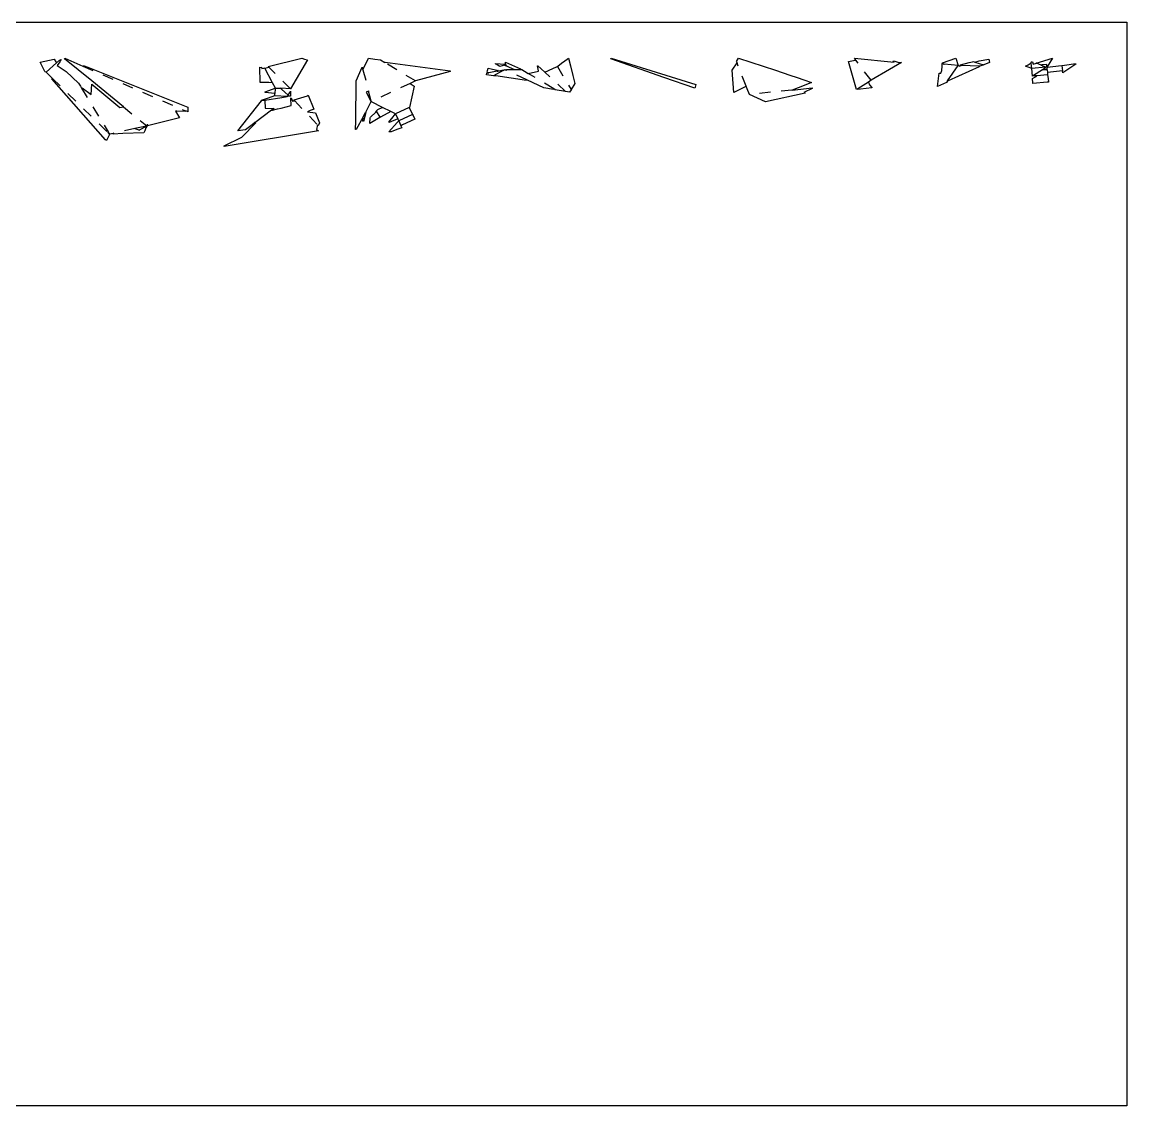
# Model space of a CAD drawing. Header units: metres. Extents: x 0 to 600, y 0 to 300.
# Drawn here: x 294.3 to 600, y 0 to 300 of the extents above; entities that cross this region are included whole.
import ezdxf

# ---------------------------------------------------------------- set-up
doc = ezdxf.new("R2010")
doc.units = ezdxf.units.M

msp = doc.modelspace()

# ---------------------------------------------------------------- linework, layer by layer
at = {"layer": '12'}
for p, q in [((425.293729, 288.420938), (425.342666, 288.573769)), ((425.441241, 288.334844), (425.293729, 288.420938)), ((425.342666, 288.573769), (427.847672, 288.344015)), ((425.453316, 288.327796), (425.441241, 288.334844)), ((426.525497, 287.702025), (425.453316, 288.327796)), ((427.796573, 288.117596), (426.525497, 287.702025)), ((427.799013, 288.099596), (427.796573, 288.117596)), ((427.814872, 288.095164), (427.799013, 288.099596)), ((427.952617, 288.056672), (427.814872, 288.095164)), ((427.847672, 288.344015), (427.847672, 288.234844)), ((427.847672, 288.234844), (428.047672, 288.234844)), ((428.01322, 288.039737), (427.952617, 288.056672)), ((428.008332, 287.915021), (428.01322, 288.039737)), ((428.01655, 287.912621), (428.008332, 287.915021)), ((428.049264, 287.90307), (428.01655, 287.912621)), ((428.028705, 288.434844), (428.048883, 288.949659)), ((428.047672, 288.434844), (428.028705, 288.434844)), ((428.047672, 288.234844), (428.047672, 288.434844)), ((428.048883, 288.949659), (432.209472, 287.073012)), ((428.147797, 287.874303), (428.049264, 287.90307)), ((428.347797, 287.945107), (428.147797, 287.945107)), ((428.147797, 287.945107), (428.147797, 287.874303)), ((428.347797, 287.80188), (428.347797, 287.945107)), ((428.606763, 287.689937), (428.347797, 287.80188)), ((430.397384, 286.915907), (428.606763, 287.689937)), ((436.909743, 287.89939), (437.016355, 287.923305)), ((437.219348, 286.519169), (436.909743, 287.89939)), ((437.016355, 287.923305), (437.919139, 287.083715)), ((441.19666, 287.162311), (442.192515, 287.6176)), ((442.192515, 287.6176), (442.247685, 287.642823)), ((442.247685, 287.642823), (442.423529, 287.723216)), ((442.423529, 287.723216), (442.627711, 287.87432)), ((442.627711, 287.87432), (443.975405, 288.871677)), ((443.975405, 288.871677), (444.111175, 288.972153)), ((444.111175, 288.972153), (445.50007, 290)), ((445.50007, 290), (446.029869, 287.87432)), ((446.029869, 287.87432), (446.6916, 285.219299)), ((422.776437, 285.426974), (422.901809, 285.843927)), ((424.754315, 285.149358), (422.776437, 285.426974)), ((422.901809, 285.843927), (423.482161, 285.960425)), ((422.965855, 286.060588), (423.132817, 286.625402)), ((423.436381, 285.970538), (422.965855, 286.060588)), ((423.132817, 286.625402), (423.317488, 287.250124)), ((423.317488, 287.250124), (424.070771, 287.083715)), ((423.480978, 285.962003), (423.436381, 285.970538)), ((423.482161, 285.960425), (423.480978, 285.962003)), ((424.070771, 287.083715), (426.145416, 286.625402)), ((424.791068, 285.168936), (424.754315, 285.149358)), ((425.360447, 285.087451), (424.791068, 285.168936)), ((433.892298, 283.866446), (425.360447, 285.087451)), ((425.819581, 286.448819), (425.768337, 286.421048)), ((425.768337, 286.421048), (425.769112, 286.419499)), ((425.769112, 286.419499), (425.955084, 286.45683)), ((426.145416, 286.625402), (425.819581, 286.448819)), ((425.955084, 286.45683), (427.383441, 286.743553)), ((427.383441, 286.743553), (427.441682, 286.580865)), ((427.441682, 286.580865), (427.967009, 286.860696)), ((427.967009, 286.860696), (428.285215, 286.710003)), ((428.285215, 286.710003), (428.319063, 286.865313)), ((428.319063, 286.865313), (430.445711, 286.893204)), ((430.446456, 286.894695), (430.397384, 286.915907)), ((430.445711, 286.893204), (430.446456, 286.894695)), ((432.209472, 287.073012), (432.176756, 286.915907)), ((432.176756, 286.915907), (432.547016, 286.920763)), ((432.547016, 286.920763), (433.364426, 286.421098)), ((433.364426, 286.421098), (434.36316, 285.810594)), ((434.36316, 285.810594), (437.233847, 286.454534)), ((437.233847, 286.454534), (437.219348, 286.519169)), ((437.919139, 287.083715), (438.942676, 286.131826)), ((438.942676, 286.131826), (441.19666, 287.162311)), ((446.6916, 285.219299), (447.242278, 283.009848)), ((433.941856, 284.031186), (433.892298, 283.866446)), ((434.128375, 283.942856), (433.941856, 284.031186)), ((438.65124, 281.800962), (434.128375, 283.942856)), ((441.37486, 281.334239), (438.65124, 281.800962)), ((441.432962, 281.488979), (441.37486, 281.334239)), ((441.807344, 281.260128), (441.432962, 281.488979)), ((444.712609, 280.765724), (441.807344, 281.260128)), ((446.221529, 281.28478), (445.798335, 280.582591)), ((447.242278, 283.009848), (446.203591, 281.315189)), ((446.203591, 281.315189), (446.221529, 281.28478)), ((445.798335, 280.582591), (444.712609, 280.765724))]:
    msp.add_line(p, q, dxfattribs=at)
at = {"layer": '15'}
for p, q in [((548.820978, 286.752846), (548.858498, 287.599404)), ((548.858498, 287.599404), (548.896017, 288.445963)), ((548.896017, 288.445963), (548.919855, 288.443501)), ((548.919855, 288.443501), (548.925955, 288.522)), ((548.925955, 288.522), (548.939104, 288.691201)), ((548.939104, 288.691201), (552.711897, 290)), ((549.413569, 288.392503), (549.232056, 288.411252)), ((549.232056, 288.411252), (549.261564, 288.311688)), ((549.261564, 288.311688), (549.413569, 288.392503)), ((559.126411, 287.614779), (550.530786, 283.739555)), ((552.711897, 290), (553.292905, 287.99179)), ((553.292905, 287.99179), (553.317253, 287.99086)), ((553.317253, 287.99086), (553.624027, 287.979151)), ((553.624027, 287.979151), (553.701457, 287.827349)), ((553.701457, 287.827349), (554.137152, 287.957892)), ((553.991112, 288.137997), (556.350482, 288.774362)), ((553.991112, 288.055757), (553.991112, 288.137997)), ((554.001408, 287.964747), (553.991112, 288.055757)), ((554.136938, 287.959574), (554.001408, 287.964747)), ((554.137152, 287.957892), (554.136938, 287.959574)), ((556.350482, 288.774362), (557.255636, 289.006032)), ((557.255636, 289.006032), (557.51857, 289.073329)), ((557.51857, 289.073329), (557.927723, 288.946214)), ((557.927723, 288.946214), (559.087019, 289.312971)), ((559.087019, 289.312971), (561.83041, 289.732132)), ((559.322835, 287.761633), (559.096068, 287.770289)), ((559.096068, 287.770289), (559.126411, 287.614779)), ((559.349832, 287.760603), (559.322835, 287.761633)), ((560.095359, 288.086827), (559.349832, 287.760603)), ((560.343868, 288.195569), (560.095359, 288.086827)), ((560.434885, 288.167292), (560.343868, 288.195569)), ((561.939384, 288.8231), (560.434885, 288.167292)), ((561.83041, 289.732132), (561.939384, 288.8231)), ((547.638051, 282.130127), (548.072243, 285.834701)), ((548.072243, 285.834701), (548.517796, 285.879234)), ((548.517796, 285.879234), (548.756969, 286.568406)), ((548.756969, 286.568406), (548.820978, 286.752846)), ((550.052961, 283.293693), (547.638051, 282.130127)), ((550.368172, 283.750766), (550.052961, 283.293693)), ((550.525368, 283.739929), (550.368172, 283.750766)), ((550.530786, 283.739555), (550.525368, 283.739929))]:
    msp.add_line(p, q, dxfattribs=at)
at = {"layer": '17'}
for p, q in [((490.742298, 286.659301), (492.149039, 288.682916)), ((491.99164, 289.088739), (492.54779, 290)), ((492.034466, 288.97832), (491.99164, 289.088739)), ((492.149039, 288.682916), (492.034466, 288.97832)), ((492.54779, 290), (502.728183, 286.659301)), ((491.245259, 280.486107), (490.742298, 286.659301)), ((502.728183, 286.659301), (506.738152, 285.343428)), ((506.738152, 285.343428), (508.790364, 284.669995)), ((508.790364, 284.669995), (510.597404, 284.036194)), ((494.425197, 282.117984), (491.245259, 280.486107)), ((494.480571, 282.1464), (494.425197, 282.117984)), ((494.650435, 282.233571), (494.480571, 282.1464)), ((494.907951, 281.569617), (494.650435, 282.233571)), ((495.534009, 279.955454), (494.907951, 281.569617)), ((510.694322, 282.484479), (507.343199, 281.185409)), ((507.344621, 281.183987), (512.888614, 281.76067)), ((510.597404, 284.036194), (512.749764, 283.281275)), ((512.934521, 281.598977), (510.598955, 280.471874)), ((512.749764, 283.281275), (510.694322, 282.484479)), ((512.888614, 281.76067), (512.934521, 281.598977)), ((500.023132, 277.906697), (495.534009, 279.955454)), ((511.026118, 280.318808), (500.023132, 277.906697)), ((507.343199, 281.185409), (507.344621, 281.183987)), ((510.598955, 280.471874), (511.026118, 280.318808))]:
    msp.add_line(p, q, dxfattribs=at)
at = {"layer": '19'}
for p, q in [((457.242278, 289.813462), (457.304018, 290)), ((471.835918, 284.694892), (457.242278, 289.813462)), ((457.304018, 290), (480.742298, 282.700223)), ((480.438632, 281.677578), (471.835918, 284.694892)), ((480.539854, 282.01846), (480.438632, 281.677578)), ((480.742298, 282.700223), (480.539854, 282.01846))]:
    msp.add_line(p, q, dxfattribs=at)
at = {"layer": '2'}
for p, q in [((299.322366, 288.863371), (303.213118, 289.73127)), ((300.582621, 286.297429), (299.322366, 288.863371)), ((303.213118, 289.73127), (303.663411, 288.987748)), ((303.663411, 288.987748), (303.840997, 288.69452)), ((303.840997, 288.69452), (304.692287, 289.466214)), ((304.728787, 289.040541), (304.017201, 288.00412)), ((304.017201, 288.00412), (306.49721, 286.334092)), ((304.692287, 289.466214), (304.983303, 289.560843)), ((305.115539, 289.603842), (304.728787, 289.040541)), ((304.983303, 289.560843), (305.115539, 289.603842)), ((306.057896, 289.851181), (306.148728, 290)), ((313.578936, 283.708896), (306.057896, 289.851181)), ((306.148728, 290), (311.151451, 287.818715)), ((311.151451, 287.818715), (311.226211, 287.997912)), ((311.226211, 287.997912), (312.487204, 287.495252)), ((312.487204, 287.495252), (340.216406, 276.441782)), ((300.712873, 286.234837), (300.582621, 286.297429)), ((300.983923, 286.104585), (300.712873, 286.234837)), ((302.719398, 284.411879), (300.983923, 286.104585)), ((302.579833, 284.279702), (302.719398, 284.411879)), ((306.49721, 286.334092), (308.208086, 284.724463)), ((308.208086, 284.724463), (308.305689, 284.632636)), ((308.305689, 284.632636), (309.918963, 283.114834)), ((317.352709, 267.387288), (302.579833, 284.279702)), ((309.918963, 283.114834), (310.441732, 282.257893)), ((310.441732, 282.257893), (310.800076, 281.670484)), ((310.800076, 281.670484), (310.921216, 281.781644)), ((310.921216, 281.781644), (313.447734, 279.925406)), ((313.447734, 279.925406), (313.578936, 282.773428)), ((322.370823, 276.528734), (313.578936, 283.708896)), ((313.578936, 282.773428), (317.465462, 279.560272)), ((317.465462, 279.560272), (321.371824, 276.330716)), ((321.371824, 276.330716), (322.370823, 276.528734)), ((336.781328, 275.342216), (336.746332, 275.343004)), ((336.746332, 275.343004), (337.880203, 273.469058)), ((337.126116, 275.33445), (336.781328, 275.342216)), ((339.5028, 275.280919), (337.126116, 275.33445)), ((339.538186, 275.441542), (339.5028, 275.280919)), ((339.544621, 275.438736), (339.538186, 275.441542)), ((340.066968, 275.210983), (339.544621, 275.438736)), ((340.212301, 275.147615), (340.066968, 275.210983)), ((340.216406, 276.441782), (340.212301, 275.147615)), ((337.880203, 273.469058), (329.037892, 271.296349)), ((318.174329, 269.582357), (318.036347, 269.472405)), ((318.036347, 269.472405), (318.44267, 269.076096)), ((318.463697, 269.108015), (318.174329, 269.582357)), ((318.44267, 269.076096), (318.44267, 268.878561)), ((318.481666, 269.078561), (318.463697, 269.108015)), ((318.64267, 269.078561), (318.481666, 269.078561)), ((319.540279, 269.198393), (318.64267, 269.000597)), ((318.64267, 269.000597), (318.64267, 269.078561)), ((319.563488, 269.017036), (319.540279, 269.198393)), ((322.183591, 269.11579), (319.563488, 269.017036)), ((327.993459, 269.334769), (322.183591, 269.11579)), ((328.737891, 271.225169), (325.541099, 270.520727)), ((325.541099, 270.520727), (326.578396, 270.191699)), ((326.578396, 270.191699), (326.578396, 270.059979)), ((326.578396, 270.059979), (326.778396, 270.059979)), ((326.778396, 270.210325), (328.737891, 271.196859)), ((326.778396, 270.059979), (326.778396, 270.210325)), ((328.096647, 269.568465), (327.993459, 269.334769)), ((328.247795, 269.910778), (328.096647, 269.568465)), ((328.599611, 270.707556), (328.247795, 269.910778)), ((328.793737, 271.147204), (328.599611, 270.707556)), ((328.837892, 271.347205), (328.737891, 271.347205)), ((328.737891, 271.347205), (328.737891, 271.225169)), ((328.737891, 271.196859), (328.737891, 271.147204)), ((328.737891, 271.147204), (328.793737, 271.147204)), ((328.937892, 271.447205), (328.837892, 271.447205)), ((328.837892, 271.447205), (328.837892, 271.347205)), ((329.137892, 271.547205), (328.937892, 271.547205)), ((328.937892, 271.547205), (328.937892, 271.447205)), ((329.037892, 271.296349), (329.037892, 271.347205)), ((329.037892, 271.347205), (329.137892, 271.347205)), ((329.137892, 271.347205), (329.137892, 271.547205)), ((317.654286, 267.249515), (317.352709, 267.387288)), ((318.398692, 268.69834), (317.654286, 267.249515)), ((318.49129, 268.878561), (318.398692, 268.69834)), ((318.44267, 268.878561), (318.49129, 268.878561))]:
    msp.add_line(p, q, dxfattribs=at)
at = {"layer": '3'}
for p, q in [((360.153012, 283.261873), (360.10206, 287.54342)), ((360.10206, 287.54342), (360.491915, 287.452329)), ((360.491915, 287.452329), (360.605404, 287.482663)), ((360.605404, 287.482663), (360.684955, 287.120373)), ((361.479393, 287.245188), (362.548277, 287.485458)), ((362.362498, 287.666966), (371.682542, 290)), ((362.548277, 287.485458), (362.362498, 287.666966)), ((373.287799, 289.523237), (368.620622, 281.552725)), ((371.682542, 290), (372.485171, 289.761619)), ((372.485171, 289.761619), (373.287799, 289.523237)), ((360.684955, 287.120373), (361.215574, 287.245188)), ((361.215574, 287.245188), (361.450207, 287.30038)), ((361.450207, 287.30038), (361.479393, 287.245188)), ((362.550521, 283.238293), (360.153012, 283.261873)), ((363.603762, 283.227935), (362.550521, 283.238293)), ((362.623511, 281.085741), (364.323524, 281.700429)), ((364.397399, 281.727141), (363.603762, 283.227935)), ((364.323524, 281.700429), (364.385684, 281.568214)), ((364.385684, 281.568214), (364.397399, 281.727141)), ((368.620622, 281.552725), (365.925202, 281.664044)), ((365.925202, 281.664044), (366.094795, 281.440197)), ((366.094795, 281.440197), (367.90888, 279.809305)), ((354.0521, 269.889767), (360.576854, 278.179402)), ((360.565164, 278.362238), (362.493954, 279.033382)), ((360.609876, 278.184681), (360.565164, 278.362238)), ((360.576854, 278.179402), (360.609876, 278.184681)), ((366.205471, 279.079163), (361.512052, 278.328898)), ((361.512052, 278.328898), (361.53441, 276.200623)), ((361.584316, 280.70999), (362.623511, 281.085741)), ((361.584316, 280.633778), (361.584316, 280.70999)), ((361.59461, 280.548783), (361.584316, 280.633778)), ((364.289422, 280.262361), (361.59461, 280.548783)), ((362.493954, 279.033382), (364.243708, 279.642228)), ((364.243708, 279.642228), (364.256024, 279.809305)), ((364.256024, 279.809305), (364.289422, 280.262361)), ((367.706002, 279.31903), (366.205471, 279.079163)), ((368.601871, 279.462239), (367.6954, 279.499676)), ((367.6954, 279.499676), (367.706002, 279.31903)), ((367.90888, 279.809305), (368.406994, 280.496255)), ((368.406994, 280.496255), (368.417676, 280.514292)), ((368.417676, 280.514292), (368.42894, 280.533311)), ((368.42894, 280.533311), (368.614285, 280.846276)), ((368.614285, 280.846276), (368.601871, 279.462239)), ((368.634968, 278.961232), (368.807656, 278.995087)), ((368.770321, 276.91229), (368.634968, 278.961232)), ((368.807656, 278.995087), (369.106658, 278.096482)), ((369.106658, 278.096482), (369.457515, 278.211283)), ((369.457515, 278.211283), (369.542171, 278.238982)), ((369.542171, 278.238982), (369.542171, 278.171702)), ((369.542171, 278.171702), (369.742171, 278.171702)), ((369.55675, 278.44795), (373.329281, 279.630665)), ((369.628531, 278.371702), (369.55675, 278.44795)), ((369.742171, 278.371702), (369.628531, 278.371702)), ((369.742171, 278.171702), (369.742171, 278.371702)), ((373.329281, 279.630665), (373.348175, 279.646688)), ((373.348175, 279.646688), (373.453648, 279.736137)), ((373.453648, 279.736137), (375.051842, 275.86626)), ((361.53441, 276.200623), (364.030379, 276.074991)), ((364.030379, 276.074991), (363.37216, 275.587283)), ((363.37216, 275.587283), (363.407898, 275.589644)), ((363.407898, 275.589644), (363.589052, 275.601611)), ((363.589052, 275.601611), (364.945096, 275.944642)), ((364.945096, 275.944642), (365.957017, 276.200623)), ((365.957017, 276.200623), (368.770321, 276.91229)), ((374.028268, 275.484722), (373.265192, 275.200285)), ((373.265192, 275.200285), (375.464097, 274.868024)), ((374.891043, 275.806322), (374.028268, 275.484722)), ((375.051842, 275.86626), (374.891043, 275.806322)), ((355.114589, 268.123973), (358.974046, 272.13978)), ((358.632723, 272.075596), (357.934864, 271.558517)), ((358.832723, 272.249691), (358.632723, 272.249691)), ((358.632723, 272.249691), (358.632723, 272.075596)), ((358.832723, 272.145584), (358.832723, 272.249691)), ((358.974046, 272.13978), (358.832723, 272.145584)), ((375.464097, 274.868024), (376.586533, 272.150153)), ((376.586533, 272.150153), (376.260417, 271.327194)), ((376.345422, 269.883608), (350.269323, 265.543932)), ((356.129098, 270.220534), (354.0521, 269.889767)), ((357.934864, 271.558517), (356.129098, 270.220534)), ((376.042643, 271.558517), (375.749423, 270.2952)), ((375.749423, 270.2952), (376.345422, 269.883608)), ((376.260417, 271.327194), (376.042643, 271.558517)), ((350.216406, 265.708252), (355.114589, 268.123973)), ((350.269323, 265.543932), (350.216406, 265.708252))]:
    msp.add_line(p, q, dxfattribs=at)
at = {"layer": '4'}
for p, q in [((386.776453, 283.701984), (388.442026, 287.547569)), ((388.442026, 287.547569), (388.634217, 286.80159)), ((388.634217, 286.80159), (390.178563, 290)), ((390.178563, 290), (391.881456, 289.740122)), ((391.881456, 289.740122), (393.485158, 289.529235)), ((393.485158, 289.529235), (394.712464, 288.792005)), ((394.712464, 288.792005), (394.766509, 288.945809)), ((394.766509, 288.945809), (412.765603, 286.502903)), ((412.776437, 286.339952), (403.177363, 283.707223)), ((412.765603, 286.502903), (412.776437, 286.339952)), ((386.618531, 272.53096), (386.776453, 283.701984)), ((403.177363, 283.707223), (401.716977, 283.025697)), ((401.716977, 283.025697), (402.842219, 282.272952)), ((402.842219, 282.272952), (402.148233, 279.30299)), ((390.163191, 280.866956), (389.538379, 280.572367)), ((389.538379, 280.572367), (390.853957, 278.080837)), ((390.880996, 278.080837), (390.163191, 280.866956)), ((402.148233, 279.30299), (401.466992, 276.387573)), ((390.852995, 277.880837), (389.304323, 275.000351)), ((390.762579, 273.646875), (392.156011, 275.111275)), ((390.853957, 278.080837), (390.806759, 278.080837)), ((390.806759, 278.080837), (390.806759, 277.880837)), ((390.806759, 277.880837), (390.852995, 277.880837)), ((391.006759, 278.080837), (390.880996, 278.080837)), ((391.006759, 277.930294), (391.006759, 278.080837)), ((394.059083, 276.387573), (391.006759, 277.930294)), ((392.156011, 275.111275), (392.39806, 275.365652)), ((392.375937, 275.404449), (392.542625, 275.584707)), ((392.39806, 275.365652), (392.375937, 275.404449)), ((392.542625, 275.584707), (392.738858, 275.796914)), ((392.738858, 275.796914), (393.329516, 276.06117)), ((393.329516, 276.06117), (394.059083, 276.387573)), ((396.336844, 275.236335), (393.466475, 273.72022)), ((397.665382, 274.564858), (396.336844, 275.236335)), ((401.466992, 276.387573), (401.454247, 276.333027)), ((401.454247, 276.333027), (402.358978, 274.448367)), ((386.586533, 270.267464), (386.618531, 272.53096)), ((388.658494, 273.799127), (386.747405, 270.244555)), ((388.599474, 272.53096), (388.659758, 273.797863)), ((388.775236, 272.502034), (388.599474, 272.53096)), ((388.659758, 273.797863), (388.658494, 273.799127)), ((389.47072, 274.932731), (388.775236, 272.502034)), ((389.304323, 275.000351), (389.47072, 274.932731)), ((393.266475, 273.606013), (390.503622, 271.909957)), ((390.503622, 271.909957), (390.608187, 273.48462)), ((390.608187, 273.48462), (390.762579, 273.646875)), ((393.466475, 273.7674), (393.266475, 273.7674)), ((393.266475, 273.7674), (393.266475, 273.606013)), ((393.466475, 273.72022), (393.466475, 273.7674)), ((395.759326, 269.663803), (398.111934, 272.209833)), ((395.774314, 272.294785), (396.550219, 273.226196)), ((395.869645, 272.168206), (395.774314, 272.294785)), ((398.27238, 273.226196), (395.869645, 272.168206)), ((396.550219, 273.226196), (396.605072, 273.292042)), ((396.605072, 273.292042), (397.665382, 274.564858)), ((398.111934, 272.209833), (398.279668, 272.391357)), ((398.528715, 272.660879), (398.27238, 273.226196)), ((398.279668, 272.391357), (398.528715, 272.660879)), ((403.022769, 273.138169), (399.60522, 271.543284)), ((402.358978, 274.448367), (402.517853, 274.134777)), ((402.517853, 274.134777), (403.022769, 273.138169)), ((386.674878, 270.244555), (386.586533, 270.267464)), ((386.747405, 270.244555), (386.674878, 270.244555)), ((396.367513, 269.656462), (395.759326, 269.663803)), ((396.43005, 269.599096), (396.367513, 269.656462)), ((398.041967, 270.228049), (396.43005, 269.599096)), ((399.351146, 270.738878), (398.041967, 270.228049)), ((399.60522, 271.543284), (399.106523, 271.310555)), ((399.106523, 271.310555), (399.351146, 270.738878))]:
    msp.add_line(p, q, dxfattribs=at)
at = {"layer": '5'}
for p, q in [((571.939384, 287.768404), (572.63659, 288.203286)), ((573.678693, 287.137363), (571.939384, 287.768404)), ((572.63659, 288.203286), (573.214506, 288.563762)), ((573.214506, 288.563762), (573.254843, 288.568356)), ((573.254843, 288.568356), (573.528327, 288.599504)), ((573.495808, 288.915713), (573.615636, 288.953701)), ((573.528327, 288.599504), (573.495808, 288.915713)), ((573.615636, 288.953701), (573.873789, 289.03554)), ((573.873789, 289.03554), (574.072099, 288.374325)), ((574.072099, 288.374325), (574.955536, 288.638953)), ((574.927944, 288.649651), (579.450364, 290)), ((574.955536, 288.638953), (574.927944, 288.649651)), ((576.300806, 288.118989), (576.300586, 288.117419)), ((576.300586, 288.117419), (577.519286, 287.644878)), ((576.44084, 288.131789), (576.300806, 288.118989)), ((577.832754, 288.259022), (576.44084, 288.131789)), ((577.547493, 287.337643), (577.223017, 287.137363)), ((577.519286, 287.644878), (577.497303, 287.487947)), ((577.497303, 287.487947), (577.547493, 287.337643)), ((577.841027, 287.619623), (577.832754, 288.259022)), ((577.907152, 287.619623), (577.841027, 287.619623)), ((579.450364, 290), (577.907152, 287.619623)), ((577.942321, 287.531013), (581.896601, 287.981383)), ((577.942321, 287.519623), (577.942321, 287.531013)), ((578.042321, 287.519623), (577.942321, 287.519623)), ((578.042321, 287.319623), (578.042321, 287.519623)), ((581.896601, 287.981383), (581.896601, 287.892772)), ((581.896601, 287.892772), (582.096601, 287.892772)), ((582.096601, 288.006381), (584.030522, 288.269567)), ((582.096601, 287.892772), (582.096601, 288.006381)), ((585.852956, 288.361896), (582.255857, 285.918341)), ((584.030522, 288.269567), (585.796247, 288.509864)), ((585.796247, 288.509864), (585.852956, 288.361896)), ((573.847065, 285.053585), (573.678693, 287.137363)), ((574.141893, 285.235565), (573.847065, 285.053585)), ((573.884423, 284.423768), (574.504031, 284.798842)), ((573.955645, 283.223035), (573.884423, 284.423768)), ((574.192083, 285.085261), (574.141893, 285.235565)), ((575.086681, 285.167393), (574.192083, 285.085261)), ((574.504031, 284.798842), (574.619684, 284.871638)), ((574.619684, 284.871638), (575.087188, 285.165899)), ((575.087188, 285.165899), (575.086681, 285.167393)), ((577.223017, 287.137363), (576.659472, 286.78952)), ((576.659472, 286.78952), (576.660187, 286.788091)), ((576.660187, 286.788091), (577.246388, 286.84191)), ((577.246388, 286.84191), (577.600887, 286.874456)), ((577.600887, 286.874456), (577.672281, 286.847482)), ((577.672281, 286.847482), (577.849745, 286.780433)), ((577.849745, 286.780433), (577.921112, 286.753469)), ((577.898671, 286.971677), (577.862889, 287.319623)), ((577.862889, 287.319623), (578.042321, 287.319623)), ((577.921112, 286.753469), (577.898671, 286.971677)), ((582.178881, 286.534266), (577.992687, 286.057482)), ((577.992687, 286.057482), (578.056186, 285.440022)), ((578.056186, 285.440022), (578.18278, 284.423176)), ((578.18278, 284.423176), (578.314462, 283.365468)), ((582.255857, 285.918341), (582.178881, 286.534266)), ((573.970851, 282.966683), (573.955645, 283.223035)), ((577.915677, 283.328856), (573.970851, 282.966683)), ((578.314462, 283.365468), (577.915677, 283.328856))]:
    msp.add_line(p, q, dxfattribs=at)
at = {"layer": '7'}
for p, q in [((522.934521, 289.106898), (524.850936, 289.423883)), ((525.221554, 281.320013), (522.934521, 289.106898)), ((525.023718, 289.452462), (524.608118, 290)), ((524.608118, 290), (535.644111, 288.937125)), ((524.850936, 289.423883), (525.023718, 289.452462)), ((537.638051, 288.814869), (534.283578, 286.841733)), ((535.359214, 289.107673), (535.429746, 289.26956)), ((535.360522, 289.106898), (535.359214, 289.107673)), ((535.644111, 288.938796), (535.360522, 289.106898)), ((535.429746, 289.26956), (535.770621, 289.169065)), ((535.644111, 288.937125), (535.644111, 288.938796)), ((535.770621, 289.169065), (536.852532, 288.850102)), ((536.852532, 288.850102), (537.638051, 288.814869)), ((534.283578, 286.841733), (529.251868, 283.88203)), ((525.520724, 281.510191), (525.221554, 281.320013)), ((525.573777, 281.360129), (525.520724, 281.510191)), ((526.268764, 281.439284), (525.573777, 281.360129)), ((529.421226, 281.798332), (526.268764, 281.439284)), ((529.251868, 283.88203), (528.470385, 283.385252)), ((528.470385, 283.385252), (528.801172, 282.673538)), ((528.801172, 282.673538), (529.412738, 281.902764)), ((529.412738, 281.902764), (529.421226, 281.798332))]:
    msp.add_line(p, q, dxfattribs=at)
at = {"layer": 'fold-line'}
for p, q in [((303.840997, 288.69452), (300.983923, 286.104585)), ((311.151451, 287.818715), (313.901415, 286.619676)), ((364.328932, 285.745743), (362.548277, 287.485458)), ((398.033972, 286.796807), (395.462277, 288.3416)), ((428.02451, 288.327796), (428.01322, 288.039737)), ((442.423528, 287.723216), (443.947774, 285.139289)), ((492.480794, 287.827555), (492.149039, 288.682916)), ((525.624294, 288.661225), (525.023718, 289.452462)), ((549.232056, 288.411252), (548.919855, 288.443501)), ((553.292905, 287.99179), (549.413569, 288.392503)), ((550.368172, 283.750766), (553.292905, 287.99179)), ((559.096068, 287.770289), (554.142106, 287.959376)), ((557.927723, 288.946214), (560.343868, 288.195569)), ((573.678693, 287.137363), (573.528327, 288.599504)), ((577.497303, 287.487947), (573.678693, 287.137363)), ((576.297352, 288.118673), (574.955536, 288.638953)), ((581.996601, 287.992772), (582.178881, 286.534266)), ((302.719398, 284.411879), (304.867017, 282.317187)), ((316.65138, 285.420638), (319.401345, 284.221599)), ((363.603762, 283.227935), (361.479393, 287.245188)), ((388.634217, 286.80159), (389.382683, 283.896457)), ((403.177363, 283.707223), (400.605667, 285.252015)), ((425.763342, 286.41834), (423.485608, 285.961117)), ((427.441682, 286.580865), (424.791068, 285.168936)), ((428.51919, 286.599199), (428.285215, 286.710003)), ((430.44978, 286.893258), (432.176756, 286.915907)), ((433.941856, 284.031186), (431.230523, 285.315193)), ((436.313651, 284.618302), (434.36316, 285.810594)), ((440.319062, 284.851787), (438.942676, 286.131826)), ((494.650435, 282.233571), (493.565614, 285.030563)), ((529.251868, 283.88203), (527.438081, 286.271628)), ((576.656628, 286.787764), (574.141893, 285.235565)), ((578.056186, 285.440022), (575.090053, 285.167703)), ((577.921112, 286.753469), (577.992687, 286.057482)), ((310.800076, 281.670484), (312.36243, 279.10942)), ((322.15131, 283.022561), (324.901275, 281.823522)), ((364.385684, 281.568214), (364.289421, 280.26236)), ((364.397399, 281.727141), (365.925202, 281.664044)), ((368.620621, 281.552725), (366.474777, 283.649234)), ((401.716977, 283.025697), (398.998436, 281.757022)), ((441.432962, 281.488979), (438.873307, 283.053641)), ((444.712691, 280.76571), (442.515876, 282.808749)), ((445.472019, 282.555363), (446.203591, 281.315189)), ((528.470385, 283.385252), (525.520724, 281.510191)), ((307.014635, 280.222495), (309.162254, 278.127803)), ((327.65124, 280.624484), (330.401204, 279.425445)), ((333.151169, 278.226407), (335.901134, 277.027368)), ((361.512052, 278.328898), (360.609875, 278.184681)), ((364.243708, 279.642228), (367.6954, 279.499676)), ((369.703472, 278.292099), (371.759855, 276.107772)), ((390.13115, 280.991324), (390.163191, 280.866956)), ((396.279896, 280.488346), (393.561355, 279.219671)), ((501.369864, 280.562496), (498.385964, 280.252112)), ((507.337665, 281.183264), (504.353765, 280.87288)), ((311.309872, 276.033111), (313.457491, 273.938419)), ((313.924784, 276.548356), (315.487138, 273.987292)), ((322.370823, 276.528734), (324.694404, 274.631111)), ((338.651099, 275.828329), (339.538186, 275.441542)), ((363.37216, 275.587283), (358.732723, 272.149691)), ((393.366481, 273.667404), (392.39806, 275.365652)), ((396.336844, 275.236335), (394.059083, 276.387573)), ((401.454247, 276.333027), (397.665382, 274.564858)), ((327.017984, 272.733488), (328.837892, 271.247205)), ((373.816238, 273.923444), (375.872622, 271.739116)), ((388.659946, 273.801828), (389.304323, 275.000351)), ((397.665382, 274.564857), (398.27238, 273.226196)), ((402.358977, 274.448367), (398.528715, 272.660879)), ((398.528715, 272.660878), (399.106523, 271.310555)), ((315.605109, 271.843727), (317.752728, 269.749035)), ((317.049493, 271.426227), (318.174329, 269.582357)), ((319.681674, 269.22955), (319.540279, 269.198393)), ((325.541099, 270.520727), (322.611387, 269.875139))]:
    msp.add_line(p, q, dxfattribs=at)
at = {"layer": 'sheet_boundary'}
for p, q in [((0, 300), (600, 300)), ((600, 300), (600, 0)), ((600, 0), (0, 0))]:
    msp.add_line(p, q, dxfattribs=at)

doc.saveas('drawing.dxf')
